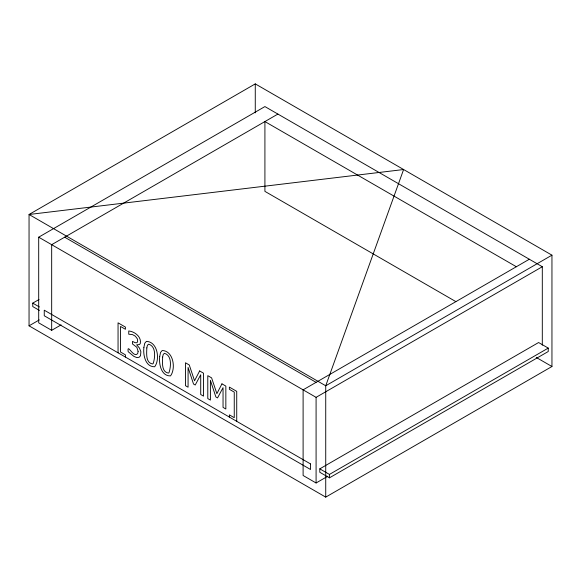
<?xml version="1.0" encoding="UTF-8"?>
<svg xmlns="http://www.w3.org/2000/svg" width="581" height="581" viewBox="0 0 581 581"><rect width="100%" height="100%" fill="white"/><g stroke="black" fill="none" stroke-linecap="round" stroke-linejoin="round"><path stroke-width="0.87" d="M255.27 83.882L29.05 214.491L29.05 325.832L325.73 497.118L551.95 366.509L551.95 255.168L255.27 83.882L255.27 112.852M61.099 324.881L51.673 330.328L38.695 322.833L38.695 237.186L264.914 106.577L542.305 266.73L542.305 345.165M277.892 114.072L51.673 244.681L51.673 330.328M39.435 310.414L32.761 306.557L32.761 303.129L39.036 299.513M29.05 325.832L39.261 319.935M529.327 259.242L303.108 389.844L303.108 475.49L316.086 482.985L327.873 476.18M551.95 255.168L325.73 385.777L29.05 214.491L403.606 169.529L325.73 385.777L325.73 497.118M38.695 237.186L316.086 397.339L542.305 266.73M319.797 468.852L538.602 342.529L548.239 348.099L548.239 351.52L329.442 477.843L319.797 472.28L319.797 468.852L329.442 474.423L548.239 348.099M516.349 266.73L264.914 121.567L264.914 191.367L455.845 301.604M536.256 357.446L551.95 366.509M64.651 237.186L316.086 382.349M32.761 303.129L39.435 306.986M329.442 474.423L329.442 477.843M316.086 397.339L316.086 482.985M236.728 421.319L236.728 391.347L229.372 387.099L229.372 389.299L234.252 392.117L234.252 417.688L229.372 414.87L229.372 417.071M125.416 357.054L125.416 354.853L120.528 352.035L120.528 326.464L125.416 329.282L125.416 327.081L118.052 322.833L118.052 352.805M143.899 347.373C142.962 354.759 145.294 367.018 154.684 366.778C160.24 359.392 157.618 341.672 146.383 341.367L144.72 343.313L143.899 347.373M159.717 356.502C158.78 363.895 161.119 376.154 170.502 375.907C176.065 368.528 173.436 350.808 162.201 350.503L160.545 352.442L159.717 356.502M146.826 347.917C146.702 353.117 145.446 362.682 152.462 363.967L153.137 363.604C155.178 357.794 156.267 346.211 148.598 344.184L147.407 345.303L146.826 347.917M162.644 357.054C162.527 362.246 161.264 371.818 168.287 373.104L168.955 372.741C170.996 366.931 172.085 355.347 164.423 353.313L163.225 354.432L162.644 357.054M138.104 351.331L137.806 353.226L136.949 354.221C132.824 357.003 126.927 342.703 128.176 351.679L133.935 356.414L136.891 357.584L139.113 357.286L140.493 355.783L140.878 351.766L139.505 348.128L136.68 344.802L139.425 344.569L140.282 343.516C141.706 336.907 134.748 331.548 128.75 330.974L128.75 334.22L132.504 334.591L135.417 336.225L137.399 338.919L137.639 341.417A3.856 2.23 60 0 1 136.513 342.754L135.141 342.696L132.475 341.403L132.475 343.959L136.847 347.3L138.104 351.331M199.624 370.954L194.541 380.78L189.275 364.984L185.455 362.776L185.455 385.69L188.077 387.2L188.077 367.461L193.524 384.034L195.223 385.014L200.714 374.752L200.714 394.499L203.517 396.111L203.517 373.198L199.624 370.954M221.949 383.845L216.873 393.671L211.607 377.875L207.787 375.667L207.787 398.581L210.402 400.091L210.402 380.352L215.856 396.932L217.548 397.912L223.046 387.643L223.046 407.39L225.842 409.009L225.842 386.096L221.949 383.845M310.523 463.928L44.258 310.196L44.258 315.766L310.523 469.499L310.523 463.928"/></g></svg>
